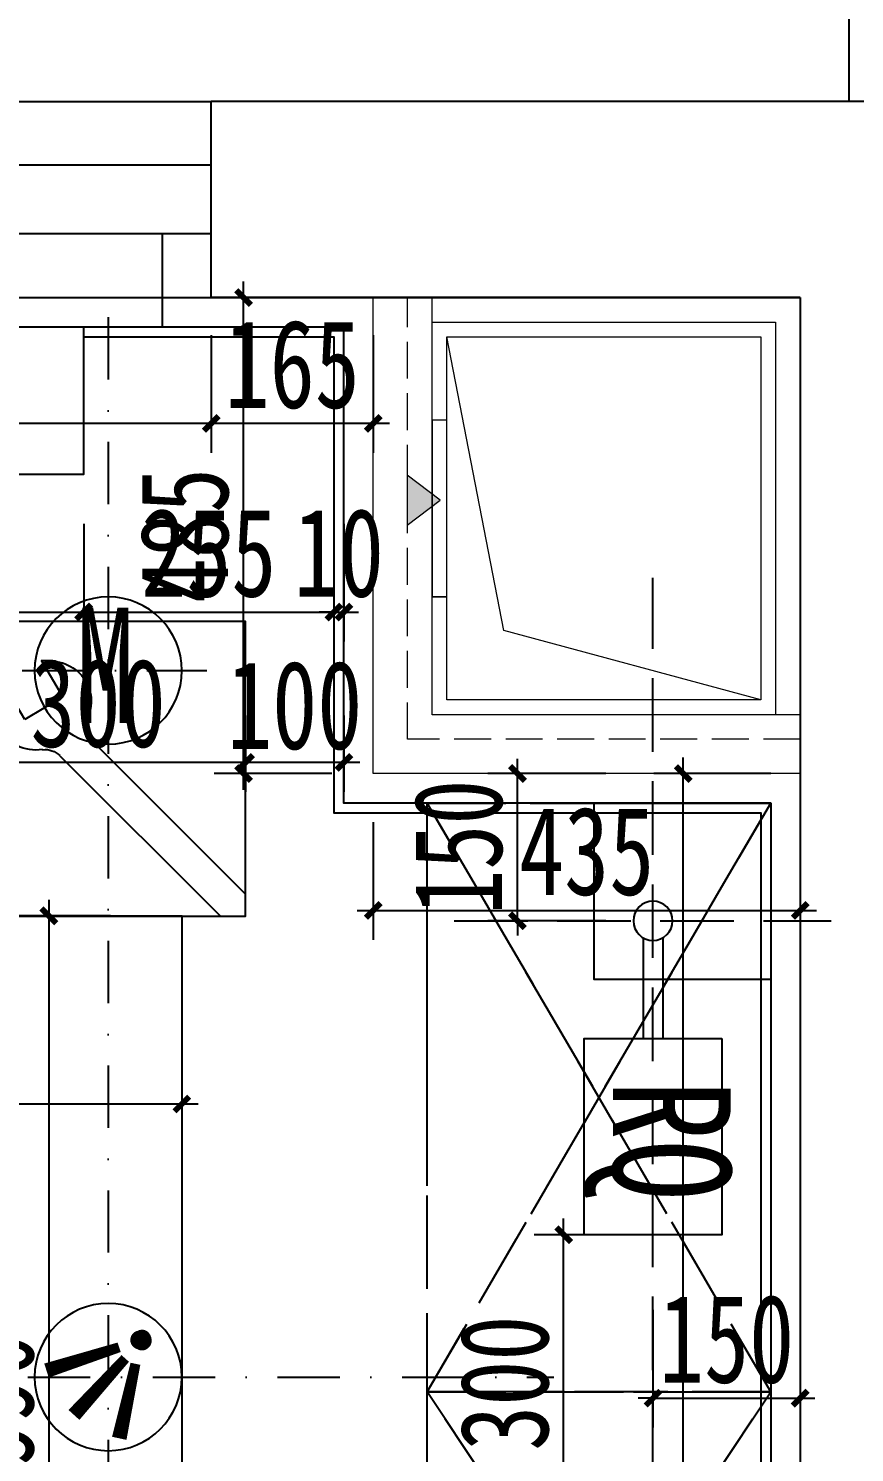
# Model space of a CAD drawing. Header units: millimetres. Extents: x -297 to 39764, y -29258 to 20315.
# Drawn here: x 14426 to 15267, y -17519 to -16068 of the extents above; entities that cross this region are included whole.
import ezdxf

# ---------------------------------------------------------------- set-up
doc = ezdxf.new("R2010")
doc.units = ezdxf.units.MM
for name, pattern in [('_DASH', [0.6, 0.4, -0.2]), ('DASH', [0.35, 0.25, -0.1]), ('DASHDOT2', [12.7, 6.35, -3.175, 0, -3.175]), ('HIDDEN', [9.525, 6.35, -3.175])]:
    doc.linetypes.add(name, pattern=pattern)
doc.layers.get('Defpoints').update_dxf_attribs({"color": 250})
for name, color, linetype in [('.-P平面尺寸', 30, 'DASH'), ('.-P建筑梁位', 4, 'Continuous'), ('.L-煤气立管及表', 3, 'Continuous'), ('.P-墙体尺寸标注', 252, 'Continuous'), ('.P-家具虚线层', 250, 'Continuous'), ('.p-灯具连线', 6, 'Continuous'), ('.P-装饰轮廓', 180, 'Continuous'), ('.PC-喷淋.烟感', 33, 'Continuous'), ('.PC-天花尺寸标注', 252, 'Continuous'), ('.PC-天花造型', 163, 'Continuous'), ('.PC-灯具尺寸标注', 252, 'Continuous'), ('.PC-综合天花虚线层', 14, 'DASHDOT2'), ('.PF-上下水尺寸标注', 252, 'Continuous'), ('.PF-固定家具', 85, 'Continuous'), ('.PF-墙体及上下水图中虚线层', 14, 'DASH'), ('.ZT-空调.检修口', 52, 'Continuous'), ('A-Wall', 2, 'Continuous'), ('WINDOW', 4, 'Continuous')]:
    doc.layers.add(name, color=color, linetype=linetype)
doc.layers.add('0-通风道', color=51, linetype='Continuous', lineweight=18)
doc.styles.add('文字样式', font='', dxfattribs={"width": 0.75})
doc.styles.get('文字样式').set_extended_font_data('SimSun')
doc.dimstyles.new('西安1-40（内部尺寸）', dxfattribs={"dimscale": 30, "dimtxt": 3, "dimasz": 0.5, "dimexe": 1, "dimexo": 1, "dimgap": 0.5, "dimtad": 1, "dimdec": 0, "dimrnd": 5, "dimtxsty": '文字样式', "dimblk": 'ARCHTICK', "dimcen": 1, "dimdle": 0.55, "dimclrd": 252, "dimclre": 252, "dimclrt": 30, "dimadec": 0, "dimazin": 0, "dimtfac": 1, "dimtdec": 0, "dimtix": 1, "dimtmove": 2, "dimatfit": 3, "dimfxl": 5, "dimfxlon": 1, "dimarcsym": 0})

# ---------------------------------------------------------------- blocks, each defined once
blk = doc.blocks.new('*U69')
at = {"color": 250, "linetype": 'DASH', "ltscale": 300}
for p, q in [((0, 27.5), (350, -500)), ((350, 27.5), (0, -500))]:
    blk.add_line(p, q, dxfattribs=at)
blk.add_lwpolyline([(0, 27.5), (350, 27.5), (350, -500), (0, -500)], close=True, dxfattribs=at)
blk = doc.blocks.new('_ArchTick')
at = {"color": 0, "linetype": 'ByBlock', "const_width": 0.4}
blk.add_lwpolyline([(-0.5, -0.5), (0.5, 0.5)], dxfattribs=at)
blk = doc.blocks.new('*D172')
at = {"layer": '.-P平面尺寸', "color": 252, "linetype": 'ByBlock', "lineweight": -2, "transparency": 16777216}
for p, q in [((14446.3, -16955.6), (14446.3, -17976.1)), ((14509.2, -16972.1), (14416.3, -16972.1)), ((14596.3, -17959.6), (14416.3, -17959.6))]:
    blk.add_line(p, q, dxfattribs=at)
at = {"layer": 'Defpoints', "color": 0, "linetype": 'ByBlock', "transparency": 16777216}
for p in [(14539.2, -16972.1), (14446.3, -17959.6), (14693.5, -17959.6)]:
    blk.add_point(p, dxfattribs=at)
at = {"layer": '.-P平面尺寸', "color": 252, "linetype": 'ByBlock', "lineweight": -2, "transparency": 16777216, "xscale": 15, "yscale": 15, "zscale": 15}
for p, rotation in [((14446.3, -16972.1), 90), ((14446.3, -17959.6), 270)]:
    blk.add_blockref('_ArchTick', p, dxfattribs=dict(at, rotation=rotation))
at = {"layer": '.-P平面尺寸', "color": 30, "linetype": 'ByBlock', "transparency": 16777216, "insert": (14386.3, -17465.8), "char_height": 90, "attachment_point": 5, "rotation": 90, "style": '文字样式'}
blk.add_mtext('990', dxfattribs=at)
blk = doc.blocks.new('*D175')
at = {"layer": '.-P平面尺寸', "color": 252, "linetype": 'ByBlock', "lineweight": -2, "transparency": 16777216}
for p, q in [((14011.9, -17013.8), (14011.9, -17193.8)), ((14581.9, -17013.8), (14581.9, -17193.8)), ((13995.4, -17163.8), (14598.4, -17163.8))]:
    blk.add_line(p, q, dxfattribs=at)
at = {"layer": 'Defpoints', "color": 0, "linetype": 'ByBlock', "transparency": 16777216}
for p in [(14011.9, -16972.1), (14581.9, -16972.1), (14581.9, -17163.8)]:
    blk.add_point(p, dxfattribs=at)
at = {"layer": '.-P平面尺寸', "color": 252, "linetype": 'ByBlock', "lineweight": -2, "transparency": 16777216, "xscale": 15, "yscale": 15, "zscale": 15, "rotation": 180}
blk.add_blockref('_ArchTick', (14011.9, -17163.8), dxfattribs=at)
at = {"layer": '.-P平面尺寸', "color": 252, "linetype": 'ByBlock', "lineweight": -2, "transparency": 16777216, "xscale": 15, "yscale": 15, "zscale": 15}
blk.add_blockref('_ArchTick', (14581.9, -17163.8), dxfattribs=at)
at = {"layer": '.-P平面尺寸', "color": 30, "linetype": 'ByBlock', "transparency": 16777216, "insert": (14296.9, -17103.8), "char_height": 90, "attachment_point": 5, "style": '文字样式'}
blk.add_mtext('570', dxfattribs=at)
blk = doc.blocks.new('*U61')
at = {"color": 250, "linetype": 'DASH', "ltscale": 300}
for p, q in [((0, 100), (350, -500)), ((350, 100), (0, -500))]:
    blk.add_line(p, q, dxfattribs=at)
blk.add_lwpolyline([(0, 100), (350, 100), (350, -500), (0, -500)], close=True, dxfattribs=at)
blk = doc.blocks.new('*D204')
at = {"layer": '.-P平面尺寸', "color": 252, "linetype": 'ByBlock', "lineweight": -2, "transparency": 16777216}
for p, q in [((14970.9, -17616.1), (14970.9, -17280.6)), ((15002.9, -17297.1), (14940.9, -17297.1)), ((15002.9, -17599.6), (14940.9, -17599.6))]:
    blk.add_line(p, q, dxfattribs=at)
at = {"layer": 'Defpoints', "color": 0, "linetype": 'ByBlock', "transparency": 16777216}
for p in [(14970.9, -17297.1), (15032.9, -17297.1), (15032.9, -17599.6)]:
    blk.add_point(p, dxfattribs=at)
at = {"layer": '.-P平面尺寸', "color": 252, "linetype": 'ByBlock', "lineweight": -2, "transparency": 16777216, "xscale": 15, "yscale": 15, "zscale": 15}
for p, rotation in [((14970.9, -17297.1), 90), ((14970.9, -17599.6), 270)]:
    blk.add_blockref('_ArchTick', p, dxfattribs=dict(at, rotation=rotation))
at = {"layer": '.-P平面尺寸', "color": 30, "linetype": 'ByBlock', "transparency": 16777216, "insert": (14910.9, -17448.3), "char_height": 90, "attachment_point": 5, "rotation": 90, "style": '文字样式'}
blk.add_mtext('300', dxfattribs=at)
blk = doc.blocks.new('燃气立管及燃气表150X1501')
at = {"layer": '.L-煤气立管及表'}
for p, q in [((17.3, 10), (120, 10)), ((17.3, -10), (120, -10))]:
    blk.add_line(p, q, dxfattribs=at)
blk.add_lwpolyline([(120, -70), (320, -70), (320, 70), (120, 70)], close=True, dxfattribs=at)
blk.add_circle((0, 0), 20, dxfattribs=at)
at = {"layer": '.L-煤气立管及表', "color": 251, "style": '文字样式', "width": 0.75}
blk.add_attdef('MQ', (167.7, -52.3), '', height=120, dxfattribs=at)
blk = doc.blocks.new('ttrutuuyyy')
at = {"layer": '.P-家具虚线层', "color": 250, "linetype": '_DASH', "ltscale": 200}
for p, q in [((35181.9, -17457.1), (34831.9, -16857.1)), ((34831.9, -17457.1), (35181.9, -16857.1)), ((33441.9, -16972.1, 0), (34581.9, -16972.1, 0)), ((34581.9, -16972.1, 0), (34581.9, -18512.1, 0)), ((35181.9, -17984.6), (34831.9, -17457.1)), ((34831.9, -17984.6), (35181.9, -17457.1))]:
    blk.add_line(p, q, dxfattribs=at)
for points in [[(35181.9, -17457.1), (34831.9, -17457.1), (34831.9, -16857.1), (35181.9, -16857.1)], [(35181.9, -17984.6), (34831.9, -17984.6), (34831.9, -17457.1), (35181.9, -17457.1)]]:
    blk.add_lwpolyline(points, close=True, dxfattribs=at)
blk = doc.blocks.new('A$Cd2e37dc6')
at = {"layer": '.-P建筑梁位', "color": 4, "linetype": 'DASH', "ltscale": 300}
blk.add_line((6550, 13178.4), (8250, 13178.4), dxfattribs=at)
blk.add_lwpolyline([(5850, 13178.4), (8250, 13178.4), (8250, 11078.4), (5850, 11078.4)], close=True, dxfattribs=at)
blk = doc.blocks.new('*D245')
at = {"layer": '.ZT-空调.检修口', "color": 252, "lineweight": -2, "transparency": 16777216}
for p, q in [((14646.9, -16767.9), (14646.9, -16845.7)), ((14746.9, -16767.9), (14746.9, -16845.7)), ((14763.4, -16815.7), (14630.4, -16815.7))]:
    blk.add_line(p, q, dxfattribs=at)
at = {"layer": 'Defpoints', "color": 0, "transparency": 16777216}
for p in [(14646.9, -16737.9), (14746.9, -16737.9), (14646.9, -16815.7)]:
    blk.add_point(p, dxfattribs=at)
at = {"layer": '.ZT-空调.检修口', "color": 252, "lineweight": -2, "transparency": 16777216, "xscale": 15, "yscale": 15, "zscale": 15, "rotation": 180}
blk.add_blockref('_ArchTick', (14646.9, -16815.7), dxfattribs=at)
at = {"layer": '.ZT-空调.检修口', "color": 252, "lineweight": -2, "transparency": 16777216, "xscale": 15, "yscale": 15, "zscale": 15}
blk.add_blockref('_ArchTick', (14746.9, -16815.7), dxfattribs=at)
at = {"layer": '.ZT-空调.检修口', "color": 30, "transparency": 16777216, "insert": (14696.9, -16757.8), "char_height": 90, "attachment_point": 5, "style": '文字样式'}
blk.add_mtext('100', dxfattribs=at)
blk = doc.blocks.new('*D246')
at = {"layer": '.ZT-空调.检修口', "color": 252, "lineweight": -2, "transparency": 16777216}
for p, q in [((14346.3, -16736), (14346.3, -16845.7)), ((14646.9, -16767.9), (14646.9, -16845.7)), ((14663.4, -16815.7), (14329.8, -16815.7))]:
    blk.add_line(p, q, dxfattribs=at)
at = {"layer": 'Defpoints', "color": 0, "transparency": 16777216}
for p in [(14346.3, -16706), (14646.9, -16737.9), (14346.3, -16815.7)]:
    blk.add_point(p, dxfattribs=at)
at = {"layer": '.ZT-空调.检修口', "color": 252, "lineweight": -2, "transparency": 16777216, "xscale": 15, "yscale": 15, "zscale": 15, "rotation": 180}
blk.add_blockref('_ArchTick', (14346.3, -16815.7), dxfattribs=at)
at = {"layer": '.ZT-空调.检修口', "color": 252, "lineweight": -2, "transparency": 16777216, "xscale": 15, "yscale": 15, "zscale": 15}
blk.add_blockref('_ArchTick', (14646.9, -16815.7), dxfattribs=at)
at = {"layer": '.ZT-空调.检修口', "color": 30, "transparency": 16777216, "insert": (14496.6, -16755.7), "char_height": 90, "attachment_point": 5, "style": '文字样式'}
blk.add_mtext('300', dxfattribs=at)
blk = doc.blocks.new('检修口')
at = {"layer": '.ZT-空调.检修口', "color": 250}
for p, q in [((-154.6, 186.9), (-204.4, 216.5)), ((-185.3, 135.4), (-154.6, 186.9)), ((-185.3, 135.4), (-234.3, 164.6)), ((-105.3, 139.5), (112.5, -78.3)), ((-128.7, 98.8), (82.5, -112.5))]:
    blk.add_line(p, q, dxfattribs=at)
at = {"layer": '.ZT-空调.检修口'}
blk.add_lwpolyline([(-287.5, 287.5), (112.5, 287.5), (112.5, -112.5), (-287.5, -112.5)], close=True, dxfattribs=at)
at = {"layer": '.ZT-空调.检修口', "color": 250}
for centre, radius, start, end in [((-85.3, 159.5), 28.4, 173.3013, 225), ((-144.4, 83.1), 22.1, 45, 116.0655)]:
    blk.add_arc(centre, radius, start, end, dxfattribs=at)
for centre, major_axis, start_param, end_param in [((-174.5, 163.4), (34.9, 57.7), -1.092021, 1.11154), ((-174.4, 163.5), (23.5, 63.3), 1.867724, 3.886165)]:
    blk.add_ellipse(centre, major_axis=major_axis, ratio=0.876846, start_param=start_param, end_param=end_param, dxfattribs=at)
blk = doc.blocks.new('*D696')
at = {"layer": '.P-墙体尺寸标注', "color": 252, "linetype": 'ByBlock', "lineweight": -2, "transparency": 16777216}
for p, q in [((15092.8, -18558.6), (15092.8, -16810.6)), ((15181.9, -16827.1), (15062.8, -16827.1)), ((15181.9, -18542.1), (15062.8, -18542.1))]:
    blk.add_line(p, q, dxfattribs=at)
at = {"layer": 'Defpoints', "color": 0, "linetype": 'ByBlock', "transparency": 16777216}
for p in [(15092.8, -16827.1), (15211.9, -16827.1), (15211.9, -18542.1)]:
    blk.add_point(p, dxfattribs=at)
at = {"layer": '.P-墙体尺寸标注', "color": 252, "linetype": 'ByBlock', "lineweight": -2, "transparency": 16777216, "xscale": 15, "yscale": 15, "zscale": 15}
for p, rotation in [((15092.8, -16827.1), 90), ((15092.8, -18542.1), 270)]:
    blk.add_blockref('_ArchTick', p, dxfattribs=dict(at, rotation=rotation))
at = {"layer": '.P-墙体尺寸标注', "color": 30, "linetype": 'ByBlock', "transparency": 16777216, "insert": (15032.8, -17684.6), "char_height": 90, "attachment_point": 5, "rotation": 90, "style": '文字样式'}
blk.add_mtext('1715', dxfattribs=at)
blk = doc.blocks.new('*D697')
at = {"layer": '.P-墙体尺寸标注', "color": 252, "linetype": 'ByBlock', "lineweight": -2, "transparency": 16777216}
for p, q in [((14776.9, -16876.5), (14776.9, -16996.5)), ((15211.9, -16876.5), (15211.9, -16996.5)), ((14760.4, -16966.5), (15228.4, -16966.5))]:
    blk.add_line(p, q, dxfattribs=at)
at = {"layer": 'Defpoints', "color": 0, "linetype": 'ByBlock', "transparency": 16777216}
for p in [(14776.9, -16827.1), (15211.9, -16827.1), (15211.9, -16966.5)]:
    blk.add_point(p, dxfattribs=at)
at = {"layer": '.P-墙体尺寸标注', "color": 252, "linetype": 'ByBlock', "lineweight": -2, "transparency": 16777216, "xscale": 15, "yscale": 15, "zscale": 15, "rotation": 180}
blk.add_blockref('_ArchTick', (14776.9, -16966.5), dxfattribs=at)
at = {"layer": '.P-墙体尺寸标注', "color": 252, "linetype": 'ByBlock', "lineweight": -2, "transparency": 16777216, "xscale": 15, "yscale": 15, "zscale": 15}
blk.add_blockref('_ArchTick', (15211.9, -16966.5), dxfattribs=at)
at = {"layer": '.P-墙体尺寸标注', "color": 30, "linetype": 'ByBlock', "transparency": 16777216, "insert": (14994.4, -16906.5), "char_height": 90, "attachment_point": 5, "style": '文字样式'}
blk.add_mtext('435', dxfattribs=at)
blk = doc.blocks.new('*D698')
at = {"layer": '.P-墙体尺寸标注', "color": 252, "linetype": 'ByBlock', "lineweight": -2, "transparency": 16777216}
for p, q in [((14644.8, -16843.6), (14644.8, -16325.6)), ((14734.8, -16342.1), (14614.8, -16342.1)), ((14734.8, -16827.1), (14614.8, -16827.1))]:
    blk.add_line(p, q, dxfattribs=at)
at = {"layer": 'Defpoints', "color": 0, "linetype": 'ByBlock', "transparency": 16777216}
for p in [(14644.8, -16342.1), (14776.9, -16342.1), (14776.9, -16827.1)]:
    blk.add_point(p, dxfattribs=at)
at = {"layer": '.P-墙体尺寸标注', "color": 252, "linetype": 'ByBlock', "lineweight": -2, "transparency": 16777216, "xscale": 15, "yscale": 15, "zscale": 15}
for p, rotation in [((14644.8, -16342.1), 90), ((14644.8, -16827.1), 270)]:
    blk.add_blockref('_ArchTick', p, dxfattribs=dict(at, rotation=rotation))
at = {"layer": '.P-墙体尺寸标注', "color": 30, "linetype": 'ByBlock', "transparency": 16777216, "insert": (14584.8, -16584.6), "char_height": 90, "attachment_point": 5, "rotation": 90, "style": '文字样式'}
blk.add_mtext('485', dxfattribs=at)
blk = doc.blocks.new('*D699')
at = {"layer": '.P-墙体尺寸标注', "color": 252, "linetype": 'ByBlock', "lineweight": -2, "transparency": 16777216}
for p, q in [((14611.9, -16380.3), (14611.9, -16500.3)), ((14776.9, -16380.3), (14776.9, -16500.3)), ((14793.4, -16470.3), (14595.4, -16470.3))]:
    blk.add_line(p, q, dxfattribs=at)
at = {"layer": 'Defpoints', "color": 0, "linetype": 'ByBlock', "transparency": 16777216}
for p in [(14611.9, -16342.1), (14776.9, -16342.1), (14611.9, -16470.3)]:
    blk.add_point(p, dxfattribs=at)
at = {"layer": '.P-墙体尺寸标注', "color": 252, "linetype": 'ByBlock', "lineweight": -2, "transparency": 16777216, "xscale": 15, "yscale": 15, "zscale": 15, "rotation": 180}
blk.add_blockref('_ArchTick', (14611.9, -16470.3), dxfattribs=at)
at = {"layer": '.P-墙体尺寸标注', "color": 252, "linetype": 'ByBlock', "lineweight": -2, "transparency": 16777216, "xscale": 15, "yscale": 15, "zscale": 15}
blk.add_blockref('_ArchTick', (14776.9, -16470.3), dxfattribs=at)
at = {"layer": '.P-墙体尺寸标注', "color": 30, "linetype": 'ByBlock', "transparency": 16777216, "insert": (14694.4, -16410.3), "char_height": 90, "attachment_point": 5, "style": '文字样式'}
blk.add_mtext('165', dxfattribs=at)
blk = doc.blocks.new('*D700')
at = {"layer": '.P-墙体尺寸标注', "color": 252, "linetype": 'ByBlock', "lineweight": -2, "transparency": 16777216}
for p, q in [((13411.9, -16380.3), (13411.9, -16500.3)), ((14611.9, -16380.3), (14611.9, -16500.3)), ((14628.4, -16470.3), (13395.4, -16470.3))]:
    blk.add_line(p, q, dxfattribs=at)
at = {"layer": 'Defpoints', "color": 0, "linetype": 'ByBlock', "transparency": 16777216}
for p in [(13411.9, -16342.1, 0), (14611.9, -16342.1), (13411.9, -16470.3)]:
    blk.add_point(p, dxfattribs=at)
at = {"layer": '.P-墙体尺寸标注', "color": 252, "linetype": 'ByBlock', "lineweight": -2, "transparency": 16777216, "xscale": 15, "yscale": 15, "zscale": 15, "rotation": 180}
blk.add_blockref('_ArchTick', (13411.9, -16470.3), dxfattribs=at)
at = {"layer": '.P-墙体尺寸标注', "color": 252, "linetype": 'ByBlock', "lineweight": -2, "transparency": 16777216, "xscale": 15, "yscale": 15, "zscale": 15}
blk.add_blockref('_ArchTick', (14611.9, -16470.3), dxfattribs=at)
at = {"layer": '.P-墙体尺寸标注', "color": 30, "linetype": 'ByBlock', "transparency": 16777216, "insert": (14011.9, -16410.3), "char_height": 90, "attachment_point": 5, "style": '文字样式'}
blk.add_mtext('1200', dxfattribs=at)
blk = doc.blocks.new('*D784')
at = {"layer": '.PC-天花尺寸标注', "color": 252, "linetype": 'ByBlock', "lineweight": -2, "transparency": 16777216}
for p, q in [((13441.9, -16572.5), (13441.9, -16692.5)), ((14481.9, -16572.5), (14481.9, -16692.5)), ((13425.4, -16662.5), (14498.4, -16662.5))]:
    blk.add_line(p, q, dxfattribs=at)
at = {"layer": 'Defpoints', "color": 0, "linetype": 'ByBlock', "transparency": 16777216}
for p in [(13441.9, -16522.1), (14481.9, -16522.1), (14481.9, -16662.5)]:
    blk.add_point(p, dxfattribs=at)
at = {"layer": '.PC-天花尺寸标注', "color": 252, "linetype": 'ByBlock', "lineweight": -2, "transparency": 16777216, "xscale": 15, "yscale": 15, "zscale": 15, "rotation": 180}
blk.add_blockref('_ArchTick', (13441.9, -16662.5), dxfattribs=at)
at = {"layer": '.PC-天花尺寸标注', "color": 252, "linetype": 'ByBlock', "lineweight": -2, "transparency": 16777216, "xscale": 15, "yscale": 15, "zscale": 15}
blk.add_blockref('_ArchTick', (14481.9, -16662.5), dxfattribs=at)
at = {"layer": '.PC-天花尺寸标注', "color": 30, "linetype": 'ByBlock', "transparency": 16777216, "insert": (13961.9, -16602.5), "char_height": 90, "attachment_point": 5, "style": '文字样式'}
blk.add_mtext('1040', dxfattribs=at)
blk = doc.blocks.new('*D785')
at = {"layer": '.PC-天花尺寸标注', "color": 252, "linetype": 'ByBlock', "lineweight": -2, "transparency": 16777216}
for p, q in [((14481.9, -16572.5), (14481.9, -16692.5)), ((14736.9, -16572.5), (14736.9, -16692.5)), ((14465.4, -16662.5), (14753.4, -16662.5))]:
    blk.add_line(p, q, dxfattribs=at)
at = {"layer": 'Defpoints', "color": 0, "linetype": 'ByBlock', "transparency": 16777216}
for p in [(14736.9, -16382.1), (14481.9, -16522.1), (14736.9, -16662.5)]:
    blk.add_point(p, dxfattribs=at)
at = {"layer": '.PC-天花尺寸标注', "color": 252, "linetype": 'ByBlock', "lineweight": -2, "transparency": 16777216, "xscale": 15, "yscale": 15, "zscale": 15, "rotation": 180}
blk.add_blockref('_ArchTick', (14481.9, -16662.5), dxfattribs=at)
at = {"layer": '.PC-天花尺寸标注', "color": 252, "linetype": 'ByBlock', "lineweight": -2, "transparency": 16777216, "xscale": 15, "yscale": 15, "zscale": 15}
blk.add_blockref('_ArchTick', (14736.9, -16662.5), dxfattribs=at)
at = {"layer": '.PC-天花尺寸标注', "color": 30, "linetype": 'ByBlock', "transparency": 16777216, "insert": (14609.4, -16602.5), "char_height": 90, "attachment_point": 5, "style": '文字样式'}
blk.add_mtext('255', dxfattribs=at)
blk = doc.blocks.new('*D786')
at = {"layer": '.PC-天花尺寸标注', "color": 252, "linetype": 'ByBlock', "lineweight": -2, "transparency": 16777216}
for p, q in [((14736.9, -16572.5), (14736.9, -16692.5)), ((14746.9, -16572.5), (14746.9, -16692.5)), ((14736.9, -16662.5), (14721.9, -16662.5)), ((14736.9, -16662.5), (14746.9, -16662.5)), ((14746.9, -16662.5), (14761.9, -16662.5))]:
    blk.add_line(p, q, dxfattribs=at)
at = {"layer": 'Defpoints', "color": 0, "linetype": 'ByBlock', "transparency": 16777216}
for p in [(14736.9, -16382.1), (14746.9, -16372.1), (14746.9, -16662.5)]:
    blk.add_point(p, dxfattribs=at)
at = {"layer": '.PC-天花尺寸标注', "color": 252, "linetype": 'ByBlock', "lineweight": -2, "transparency": 16777216, "xscale": 15, "yscale": 15, "zscale": 15}
blk.add_blockref('_ArchTick', (14736.9, -16662.5), dxfattribs=at)
at = {"layer": '.PC-天花尺寸标注', "color": 252, "linetype": 'ByBlock', "lineweight": -2, "transparency": 16777216, "xscale": 15, "yscale": 15, "zscale": 15, "rotation": 180}
blk.add_blockref('_ArchTick', (14746.9, -16662.5), dxfattribs=at)
at = {"layer": '.PC-天花尺寸标注', "color": 30, "linetype": 'ByBlock', "transparency": 16777216, "insert": (14741.9, -16602.5), "char_height": 90, "attachment_point": 5, "style": '文字样式'}
blk.add_mtext('10', dxfattribs=at)
blk = doc.blocks.new('气体控测器')
at = {"layer": '.PC-喷淋.烟感'}
blk.add_circle((0, 0), 125, dxfattribs=at)
at = {"layer": '.PC-喷淋.烟感', "style": '文字样式', "width": 1.1}
for rotation, p in [(342.2273, (-131.4, -49.5)), (312.2273, (-117.1, -15.3)), (282.2273, (-89.8, 8.3))]:
    blk.add_text('!', height=180, rotation=rotation, dxfattribs=at).set_placement(p)
blk = doc.blocks.new('A$C5D422F4B')
at = {"layer": '.PC-喷淋.烟感'}
blk.add_circle((0, 0), 75, dxfattribs=at)
at = {"layer": '.PC-喷淋.烟感', "style": '文字样式', "width": 0.75}
blk.add_text('M', height=117.5, dxfattribs=at).set_placement((-27, -53.5))
blk = doc.blocks.new('*D855')
at = {"layer": '.PC-灯具尺寸标注', "color": 252, "linetype": 'ByBlock', "lineweight": -2, "transparency": 16777216}
for p, q in [((14006.9, -17707.3), (14006.9, -17827.3)), ((14506.9, -17707.3), (14506.9, -17827.3)), ((13990.4, -17797.3), (14523.4, -17797.3))]:
    blk.add_line(p, q, dxfattribs=at)
at = {"layer": 'Defpoints', "color": 0, "linetype": 'ByBlock', "transparency": 16777216}
for p in [(14006.9, -17442.1, 0), (14506.9, -17442.1, 0), (14506.9, -17797.3)]:
    blk.add_point(p, dxfattribs=at)
at = {"layer": '.PC-灯具尺寸标注', "color": 252, "linetype": 'ByBlock', "lineweight": -2, "transparency": 16777216, "xscale": 15, "yscale": 15, "zscale": 15, "rotation": 180}
blk.add_blockref('_ArchTick', (14006.9, -17797.3), dxfattribs=at)
at = {"layer": '.PC-灯具尺寸标注', "color": 252, "linetype": 'ByBlock', "lineweight": -2, "transparency": 16777216, "xscale": 15, "yscale": 15, "zscale": 15}
blk.add_blockref('_ArchTick', (14506.9, -17797.3), dxfattribs=at)
at = {"layer": '.PC-灯具尺寸标注', "color": 30, "linetype": 'ByBlock', "transparency": 16777216, "insert": (14256.9, -17737.3), "char_height": 90, "attachment_point": 5, "style": '文字样式'}
blk.add_mtext('500', dxfattribs=at)
blk = doc.blocks.new('*D856')
at = {"layer": '.PC-灯具尺寸标注', "color": 252, "linetype": 'ByBlock', "lineweight": -2, "transparency": 16777216}
for p, q in [((14506.9, -17707.3), (14506.9, -17827.3)), ((15181.9, -17707.3), (15181.9, -17827.3)), ((14490.4, -17797.3), (15198.4, -17797.3))]:
    blk.add_line(p, q, dxfattribs=at)
at = {"layer": 'Defpoints', "color": 0, "linetype": 'ByBlock', "transparency": 16777216}
for p in [(14506.9, -17442.1, 0), (15181.9, -17442.1), (15181.9, -17797.3)]:
    blk.add_point(p, dxfattribs=at)
at = {"layer": '.PC-灯具尺寸标注', "color": 252, "linetype": 'ByBlock', "lineweight": -2, "transparency": 16777216, "xscale": 15, "yscale": 15, "zscale": 15, "rotation": 180}
blk.add_blockref('_ArchTick', (14506.9, -17797.3), dxfattribs=at)
at = {"layer": '.PC-灯具尺寸标注', "color": 252, "linetype": 'ByBlock', "lineweight": -2, "transparency": 16777216, "xscale": 15, "yscale": 15, "zscale": 15}
blk.add_blockref('_ArchTick', (15181.9, -17797.3), dxfattribs=at)
at = {"layer": '.PC-灯具尺寸标注', "color": 30, "linetype": 'ByBlock', "transparency": 16777216, "insert": (14844.4, -17737.3), "char_height": 90, "attachment_point": 5, "style": '文字样式'}
blk.add_mtext('675', dxfattribs=at)
blk = doc.blocks.new('*D942')
at = {"layer": '.PF-上下水尺寸标注', "color": 252, "linetype": 'ByBlock', "lineweight": -2, "transparency": 16777216}
for p, q in [((15061.9, -17373.6), (15061.9, -17493.6)), ((15211.9, -17373.6), (15211.9, -17493.6)), ((15061.9, -17463.6), (15046.9, -17463.6)), ((15061.9, -17463.6), (15211.9, -17463.6)), ((15211.9, -17463.6), (15226.9, -17463.6))]:
    blk.add_line(p, q, dxfattribs=at)
at = {"layer": 'Defpoints', "color": 0, "linetype": 'ByBlock', "transparency": 16777216}
for p in [(15061.9, -17083.7), (15211.9, -17083.7), (15211.9, -17463.6)]:
    blk.add_point(p, dxfattribs=at)
at = {"layer": '.PF-上下水尺寸标注', "color": 252, "linetype": 'ByBlock', "lineweight": -2, "transparency": 16777216, "xscale": 15, "yscale": 15, "zscale": 15}
blk.add_blockref('_ArchTick', (15061.9, -17463.6), dxfattribs=at)
at = {"layer": '.PF-上下水尺寸标注', "color": 252, "linetype": 'ByBlock', "lineweight": -2, "transparency": 16777216, "xscale": 15, "yscale": 15, "zscale": 15, "rotation": 180}
blk.add_blockref('_ArchTick', (15211.9, -17463.6), dxfattribs=at)
at = {"layer": '.PF-上下水尺寸标注', "color": 30, "linetype": 'ByBlock', "transparency": 16777216, "insert": (15136.9, -17403.6), "char_height": 90, "attachment_point": 5, "style": '文字样式'}
blk.add_mtext('150', dxfattribs=at)
blk = doc.blocks.new('*D943')
at = {"layer": '.PF-上下水尺寸标注', "color": 252, "linetype": 'ByBlock', "lineweight": -2, "transparency": 16777216}
for p, q in [((14923.8, -16827.1), (14923.8, -16812.1)), ((15013.8, -16827.1), (14893.8, -16827.1)), ((14923.8, -16977.1), (14923.8, -16827.1)), ((15013.8, -16977.1), (14893.8, -16977.1)), ((14923.8, -16977.1), (14923.8, -16992.1))]:
    blk.add_line(p, q, dxfattribs=at)
at = {"layer": 'Defpoints', "color": 0, "linetype": 'ByBlock', "transparency": 16777216}
for p in [(14923.8, -16827.1), (15061.9, -16827.1), (15061.9, -16977.1)]:
    blk.add_point(p, dxfattribs=at)
at = {"layer": '.PF-上下水尺寸标注', "color": 252, "linetype": 'ByBlock', "lineweight": -2, "transparency": 16777216, "xscale": 15, "yscale": 15, "zscale": 15}
for p, rotation in [((14923.8, -16827.1), 270), ((14923.8, -16977.1), 90)]:
    blk.add_blockref('_ArchTick', p, dxfattribs=dict(at, rotation=rotation))
at = {"layer": '.PF-上下水尺寸标注', "color": 30, "linetype": 'ByBlock', "transparency": 16777216, "insert": (14863.8, -16902.1), "char_height": 90, "attachment_point": 5, "rotation": 90, "style": '文字样式'}
blk.add_mtext('150', dxfattribs=at)

msp = doc.modelspace()

# ---------------------------------------------------------------- hatches: boundary and pattern name
at = {"layer": '0-通风道', "linetype": 'DASH', "ltscale": 0.4}
h = msp.add_hatch(color=256, dxfattribs=at)
h.dxf.hatch_style = 1
h.paths.add_polyline_path([(14811.6, -16574), (14845.1, -16548.5), (14811.6, -16523)])

# ---------------------------------------------------------------- linework, layer by layer
at = {"layer": '.p-灯具连线', "color": 6, "linetype": 'HIDDEN', "ltscale": 15, "elevation": 0}
msp.add_lwpolyline([(14006.9, -17442.1, -0.148494), (14428.5, -19182.9, -0.727421)], format="xyb", dxfattribs=at)
at = {"layer": '.P-装饰轮廓'}
for p, q in [((14561.9, -16277.1), (14561.9, -16372.1)), ((15181.9, -16857.1), (15181.9, -18512.1, 0))]:
    msp.add_line(p, q, dxfattribs=at)
msp.add_lwpolyline([(15181.9, -16857.1), (14746.9, -16857.1), (14746.9, -16372.1), (13071.9, -16372.1)], dxfattribs=at)
msp.add_lwpolyline([(15001.9, -16857.1), (15181.9, -16857.1), (15181.9, -17037.1), (15001.9, -17037.1)], close=True, dxfattribs=at)
at = {"layer": '.PC-天花造型'}
for points in [[(14481.9, -16382.1), (14736.9, -16382.1), (14736.9, -16867.1), (15171.9, -16867.1), (15171.9, -18502.1), (12851.9, -18502.1), (12851.9, -16612.1), (13081.9, -16612.1), (13081.9, -16382.1), (13441.9, -16382.1)], [(13441.9, -16372.1), (13441.9, -16522.1), (14481.9, -16522.1), (14481.9, -16372.1)]]:
    msp.add_lwpolyline(points, dxfattribs=at)
at = {"layer": '.PC-综合天花虚线层', "linetype": 'DASHDOT2', "ltscale": 10}
for p, q in [((14506.9, -16362.1, 0), (14506.9, -18262, 0)), ((13529.4, -16722.1, 0), (14607.3, -16722.1, 0)), ((12772.8, -17442.1, 0), (14960.8, -17442.1, 0))]:
    msp.add_line(p, q, dxfattribs=at)
at = {"layer": '.PF-固定家具', "elevation": 0}
msp.add_lwpolyline([(12841.9, -17412.1), (13441.9, -17412.1), (13441.9, -16972.1), (14581.9, -16972.1), (14581.9, -18512.1)], dxfattribs=at)
at = {"layer": '.PF-墙体及上下水图中虚线层', "ltscale": 300}
for p, q in [((15061.9, -17540), (15061.9, -16627.5)), ((14859.4, -16977.1), (15243.3, -16977.1))]:
    msp.add_line(p, q, dxfattribs=at)
at = {"layer": '0-通风道'}
for points in [[(15211.9, -16827.1), (14776.9, -16827.1), (14776.9, -16342.1)], [(15211.9, -16767.1), (14836.9, -16767.1), (14836.9, -16342.1)], [(15171.9, -16752.1), (14910, -16681.2), (14851.9, -16382.1)], [(14851.9, -16467.1), (14836.9, -16467.1)], [(14851.9, -16647.1), (14836.9, -16647.1)]]:
    msp.add_lwpolyline(points, dxfattribs=at)
at = {"layer": '0-通风道', "linetype": 'DASH', "ltscale": 150}
msp.add_lwpolyline([(15211.9, -16342.1), (15211.9, -16792.1), (14811.9, -16792.1), (14811.9, -16342.1)], close=True, dxfattribs=at)
at = {"layer": '0-通风道'}
for points in [[(15186.9, -16367.1), (15186.9, -16767.1), (14836.9, -16767.1), (14836.9, -16367.1)], [(15171.9, -16382.1), (15171.9, -16752.1), (14851.9, -16752.1), (14851.9, -16382.1)], [(14836.9, -16647.1), (14851.9, -16647.1), (14851.9, -16467.1), (14836.9, -16467.1)], [(14811.6, -16574), (14845.1, -16548.5), (14811.6, -16523)]]:
    msp.add_lwpolyline(points, close=True, dxfattribs=at)
at = {"layer": 'A-Wall', "color": 7}
for p, q in [((14611.9, -16342.1), (14611.9, -16142.1)), ((15411.9, -16142.1), (14611.9, -16142.1)), ((15211.9, -16342.1), (14611.9, -16342.1)), ((15211.9, -16342.1), (15211.9, -18542.1)), ((15211.9, -16342.1), (15211.9, -18542.1))]:
    msp.add_line(p, q, dxfattribs=at)
at = {"layer": 'WINDOW', "color": 165}
msp.add_line((15261.9, -16142.1), (15261.9, -15192.1), dxfattribs=at)
at = {"layer": 'WINDOW', "extrusion": (0, 0, -1)}
for p, q in [((13411.9, -16142.1), (14611.9, -16142.1)), ((14611.9, -16207.1), (13411.9, -16207.1)), ((14611.9, -16277.1), (13411.9, -16277.1)), ((13411.9, -16342.1), (14611.9, -16342.1))]:
    msp.add_line(p, q, dxfattribs=at)

# ---------------------------------------------------------------- block references
at = {"layer": '.-P建筑梁位'}
msp.add_blockref('A$Cd2e37dc6', (6961.9, -29520.5, 0), dxfattribs=at)
at = {"layer": '.L-煤气立管及表'}
ref = msp.add_blockref('燃气立管及燃气表150X1501', (15061.9, -16977.1), dxfattribs=dict(at, xscale=-1, rotation=90))
ref.add_attrib('MQ', 'RQ', (15021.2, -17139.5), dxfattribs={"color": 8, "height": 120, "rotation": 270, "style": '文字样式', "width": 0.75})
at = {"layer": '.P-家具虚线层', "linetype": 'ByBlock'}
msp.add_blockref('ttrutuuyyy', (-20000, 0), dxfattribs=at)
at = {"layer": '.PC-喷淋.烟感', "xscale": -1}
msp.add_blockref('A$C5D422F4B', (14506.9, -16722.1, 0), dxfattribs=at)
at = {"layer": '.PC-喷淋.烟感', "xscale": -0.6000000005587935, "yscale": 0.6000000005587935, "zscale": 0.6000000005587935, "rotation": 90.00000000010999}
msp.add_blockref('气体控测器', (14506.9, -17442.1, 0), dxfattribs=at)
at = {"layer": '.PF-固定家具', "ltscale": 6, "rotation": 180}
for name, p in [('*U61', (15181.9, -17357.1)), ('*U69', (15181.9, -17957.1))]:
    msp.add_blockref(name, p, dxfattribs=at)
at = {"layer": '.ZT-空调.检修口', "xscale": -0.7511737089092573, "yscale": 0.7511737089092573, "zscale": 0.751173708909257, "rotation": 90}
msp.add_blockref('检修口', (14562.4, -16888), dxfattribs=at)

# ---------------------------------------------------------------- dimensions: what is measured, and where the dimension line sits
at = {"layer": '.-P平面尺寸', "linetype": 'ByBlock'}
for base, p1, p2, picture, middle in [((14446.2545, -17959.5778), (14539.2381, -16972.0772), (14693.5216, -17959.5778), '*D172', (14386.2545, -17465.8275)), ((14970.8549, -17297.0761), (15032.8673, -17599.5618), (15032.8673, -17297.0761), '*D204', (14910.8549, -17448.319))]:
    dim = msp.add_linear_dim(base=base, p1=p1, p2=p2, angle=90, dimstyle='西安1-40（内部尺寸）', dxfattribs=at)
    dim.commit()
    dim.dimension.update_dxf_attribs({"geometry": picture, "text_midpoint": middle})
dim = msp.add_linear_dim(base=(14581.9, -17163.8), p1=(14011.9, -16972.1), p2=(14581.9, -16972.1), dimstyle='西安1-40（内部尺寸）', dxfattribs=at)
dim.commit()
dim.dimension.update_dxf_attribs({"geometry": '*D175', "text_midpoint": (14296.9, -17103.8)})
at = {"layer": '.P-墙体尺寸标注', "color": 1, "linetype": 'ByBlock'}
for base, p1, p2, picture, middle in [((14644.8, -16342.1), (14776.9, -16827.1), (14776.9, -16342.1), '*D698', (14584.8, -16584.6)), ((15092.8, -16827.1), (15211.9, -18542.1), (15211.9, -16827.1), '*D696', (15032.8, -17684.6))]:
    dim = msp.add_linear_dim(base=base, p1=p1, p2=p2, angle=90, dimstyle='西安1-40（内部尺寸）', override={"dimfxl": 3}, dxfattribs=at)
    dim.commit()
    dim.dimension.update_dxf_attribs({"geometry": picture, "text_midpoint": middle})
for base, p1, p2, picture, middle in [((13411.9, -16470.3), (14611.9, -16342.1), (13411.9, -16342.1, 0), '*D700', (14011.9, -16410.3)), ((14611.9, -16470.3), (14776.9, -16342.1), (14611.9, -16342.1), '*D699', (14694.4, -16410.3)), ((15211.9, -16966.5), (14776.9, -16827.1), (15211.9, -16827.1), '*D697', (14994.4, -16906.5))]:
    dim = msp.add_linear_dim(base=base, p1=p1, p2=p2, dimstyle='西安1-40（内部尺寸）', override={"dimfxl": 3}, dxfattribs=at)
    dim.commit()
    dim.dimension.update_dxf_attribs({"geometry": picture, "text_midpoint": middle})
at = {"layer": '.PC-天花尺寸标注', "color": 1, "linetype": 'ByBlock'}
for base, p1, p2, picture, middle in [((14736.9, -16662.5), (14481.9, -16522.1), (14736.9, -16382.1), '*D785', (14609.4, -16602.5)), ((14746.9, -16662.5), (14736.9, -16382.1), (14746.9, -16372.1), '*D786', (14741.9, -16602.5)), ((14481.9, -16662.5), (13441.9, -16522.1), (14481.9, -16522.1), '*D784', (13961.9, -16602.5))]:
    dim = msp.add_linear_dim(base=base, p1=p1, p2=p2, dimstyle='西安1-40（内部尺寸）', override={"dimfxl": 3}, dxfattribs=at)
    dim.commit()
    dim.dimension.update_dxf_attribs({"geometry": picture, "text_midpoint": middle})
at = {"layer": '.PC-灯具尺寸标注', "color": 1, "linetype": 'ByBlock'}
for base, p1, p2, picture, middle in [((14506.9, -17797.3), (14006.9, -17442.1, 0), (14506.9, -17442.1, 0), '*D855', (14256.9, -17737.3)), ((15181.9, -17797.3), (14506.9, -17442.1, 0), (15181.9, -17442.1), '*D856', (14844.4, -17737.3))]:
    dim = msp.add_linear_dim(base=base, p1=p1, p2=p2, dimstyle='西安1-40（内部尺寸）', override={"dimfxl": 3}, dxfattribs=at)
    dim.commit()
    dim.dimension.update_dxf_attribs({"geometry": picture, "text_midpoint": middle})
at = {"layer": '.PF-上下水尺寸标注', "color": 1, "linetype": 'ByBlock'}
dim = msp.add_linear_dim(base=(14923.8, -16827.1), p1=(15061.9, -16977.1), p2=(15061.9, -16827.1), angle=90, dimstyle='西安1-40（内部尺寸）', override={"dimfxl": 3}, dxfattribs=at)
dim.commit()
dim.dimension.update_dxf_attribs({"geometry": '*D943', "text_midpoint": (14863.8, -16902.1)})
dim = msp.add_linear_dim(base=(15211.9, -17463.6), p1=(15061.9, -17083.7), p2=(15211.9, -17083.7), dimstyle='西安1-40（内部尺寸）', override={"dimfxl": 3}, dxfattribs=at)
dim.commit()
dim.dimension.update_dxf_attribs({"geometry": '*D942', "text_midpoint": (15136.9, -17403.6)})
at = {"layer": '.ZT-空调.检修口', "color": 1}
dim = msp.add_linear_dim(base=(14346.3, -16815.7), p1=(14646.9, -16737.9), p2=(14346.3, -16706), angle=180, dimstyle='西安1-40（内部尺寸）', override={"dimfxl": 3}, dxfattribs=at)
dim.commit()
dim.dimension.update_dxf_attribs({"geometry": '*D246', "text_midpoint": (14496.6, -16755.7)})
dim = msp.add_linear_dim(base=(14646.9, -16815.7), p1=(14746.9, -16737.9), p2=(14646.9, -16737.9), angle=180, dimstyle='西安1-40（内部尺寸）', override={"dimfxl": 3}, dxfattribs=at)
dim.commit()
dim.dimension.update_dxf_attribs({"geometry": '*D245', "text_midpoint": (14696.9, -16757.8), "dimtype": 160})

doc.saveas('drawing.dxf')
